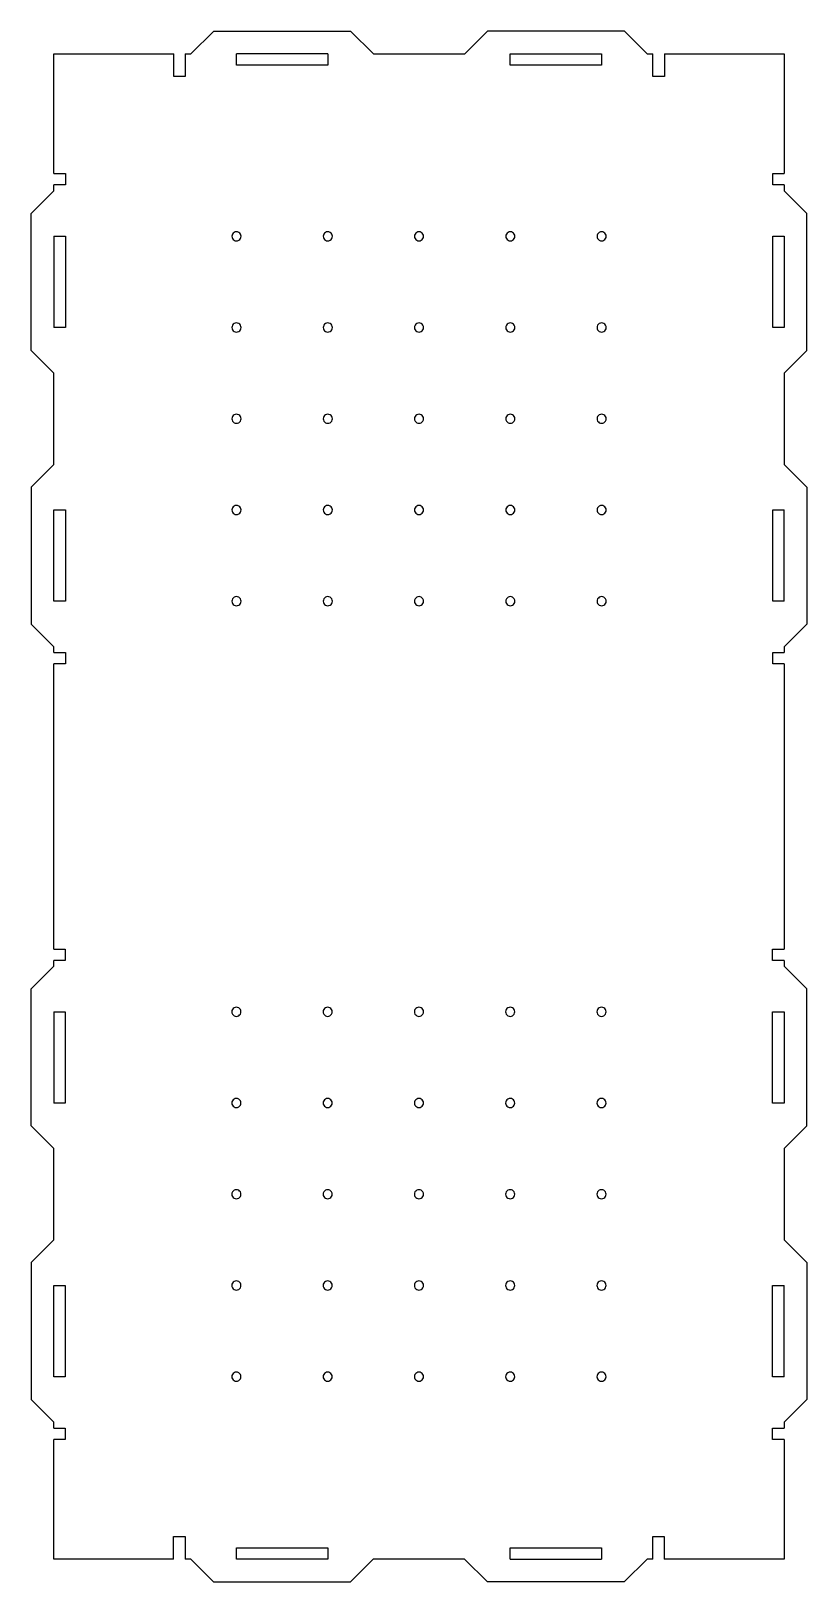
# Model space of a CAD drawing. Extents: x 5 to 694, y 5 to 686.
# Drawn here: x 5 to 345, y 6 to 686 of the extents above; entities that cross this region are included whole.
import ezdxf

# ---------------------------------------------------------------- set-up
doc = ezdxf.new("R2010")
doc.units = 0
doc.layers.add('Calque_1', color=7, linetype='CONTINUOUS')

msp = doc.modelspace()

# ---------------------------------------------------------------- linework, layer by layer
at = {"layer": 'Calque_1', "color": 7}
for p, q in [((75.180903, 675.562643), (85.180902, 685.562651)), ((85.180902, 685.562651), (145.180905, 685.562651)), ((145.180905, 685.562651), (155.180905, 675.562643)), ((195.180904, 675.562643), (205.180904, 685.562651)), ((265.180905, 685.562651), (205.180904, 685.562651)), ((265.180905, 685.562651), (275.180905, 675.562643)), ((15.180903, 675.562643), (67.680903, 675.562643)), ((15.180903, 623.062649), (15.180903, 675.562643)), ((67.680903, 665.562663), (67.680903, 675.562643)), ((72.680905, 675.562643), (75.180903, 675.562643)), ((72.680905, 675.562643), (72.680905, 665.562663)), ((135.180905, 675.562643), (95.180902, 675.562643)), ((95.180902, 670.562653), (95.180902, 675.562643)), ((135.180905, 675.562643), (135.180905, 670.562653)), ((155.180905, 675.562643), (195.180904, 675.562643)), ((215.180903, 670.562653), (215.180903, 675.562643)), ((215.180903, 675.562643), (255.180905, 675.562643)), ((255.180905, 675.562643), (255.180905, 670.562653)), ((275.180905, 675.562643), (277.680914, 675.562643)), ((277.680914, 665.562663), (277.680914, 675.562643)), ((282.680904, 675.562643), (335.180898, 675.562643)), ((282.680904, 675.562643), (282.680904, 665.562663)), ((335.180898, 675.562643), (335.180898, 623.062649)), ((135.180905, 670.562653), (95.180902, 670.562653)), ((255.180905, 670.562653), (215.180903, 670.562653)), ((72.680905, 665.562663), (67.680903, 665.562663)), ((282.680904, 665.562663), (277.680914, 665.562663)), ((15.180903, 623.062649), (20.180904, 623.062649)), ((20.180904, 623.062649), (20.180904, 618.062659)), ((330.180908, 623.062649), (335.180898, 623.062649)), ((330.180908, 618.062659), (330.180908, 623.062649)), ((5.180903, 605.562642), (15.180903, 615.56265)), ((15.180903, 615.56265), (15.180903, 618.062659)), ((20.180904, 618.062659), (15.180903, 618.062659)), ((335.180898, 618.062659), (330.180908, 618.062659)), ((335.180898, 618.062659), (335.180898, 615.56265)), ((335.180898, 615.56265), (345.180906, 605.562642)), ((5.180903, 545.562649), (5.180903, 605.562642)), ((345.180906, 545.562649), (345.180906, 605.562642)), ((15.180903, 595.562662), (20.180904, 595.562662)), ((15.180903, 595.562662), (15.180903, 555.562657)), ((20.180904, 595.562662), (20.180904, 555.562657)), ((97.180904, 595.562662), (97.180904, 595.562662)), ((137.180904, 595.562662), (137.180904, 595.562662)), ((177.180903, 595.562662), (177.180903, 595.562662)), ((217.180905, 595.562662), (217.180905, 595.562662)), ((257.180904, 595.562662), (257.180904, 595.562662)), ((330.180908, 555.562657), (330.180908, 595.562662)), ((330.180908, 595.562662), (335.180898, 595.562662)), ((335.180898, 595.562662), (335.180898, 555.562657)), ((20.180904, 555.562657), (15.180903, 555.562657)), ((97.180904, 555.562657), (97.180904, 555.562657)), ((137.180904, 555.562657), (137.180904, 555.562657)), ((177.180903, 555.562657), (177.180903, 555.562657)), ((217.180905, 555.562657), (217.180905, 555.562657)), ((257.180904, 555.562657), (257.180904, 555.562657)), ((335.180898, 555.562657), (330.180908, 555.562657)), ((15.180903, 535.562641), (5.180903, 545.562649)), ((345.180906, 545.562649), (335.180898, 535.562641)), ((15.180903, 495.562636), (15.180903, 535.562641)), ((335.180898, 535.562641), (335.180898, 495.562636)), ((97.180904, 515.562652), (97.180904, 515.562652)), ((137.180904, 515.562652), (137.180904, 515.562652)), ((177.180903, 515.562652), (177.180903, 515.562652)), ((217.180905, 515.562652), (217.180905, 515.562652)), ((257.180904, 515.562652), (257.180904, 515.562652)), ((5.180903, 485.562656), (15.180903, 495.562636)), ((335.180898, 495.562636), (345.180906, 485.562656)), ((5.180903, 485.562656), (5.180903, 425.562663)), ((345.180906, 485.562656), (345.180906, 425.562663)), ((15.180903, 475.562648), (20.180904, 475.562648)), ((15.180903, 435.562643), (15.180903, 475.562648)), ((20.180904, 475.562648), (20.180904, 435.562643)), ((97.180904, 475.562648), (97.180904, 475.562648)), ((137.180904, 475.562648), (137.180904, 475.562648)), ((177.180903, 475.562648), (177.180903, 475.562648)), ((217.180905, 475.562648), (217.180905, 475.562648)), ((257.180904, 475.562648), (257.180904, 475.562648)), ((330.180908, 475.562648), (335.180898, 475.562648)), ((330.180908, 435.562643), (330.180908, 475.562648)), ((335.180898, 435.562643), (335.180898, 475.562648)), ((20.180904, 435.562643), (15.180903, 435.562643)), ((97.180904, 435.562643), (97.180904, 435.562643)), ((137.180904, 435.562643), (137.180904, 435.562643)), ((177.180903, 435.562643), (177.180903, 435.562643)), ((217.180905, 435.562643), (217.180905, 435.562643)), ((257.180904, 435.562643), (257.180904, 435.562643)), ((335.180898, 435.562643), (330.180908, 435.562643)), ((15.180903, 415.562655), (5.180903, 425.562663)), ((345.180906, 425.562663), (335.180898, 415.562655)), ((15.180903, 413.062646), (15.180903, 415.562655)), ((335.180898, 415.562655), (335.180898, 413.062646)), ((15.180903, 413.062646), (20.180904, 413.062646)), ((15.180903, 355.562662), (15.180903, 408.062656)), ((20.180904, 408.062656), (15.180903, 408.062656)), ((20.180904, 413.062646), (20.180904, 408.062656)), ((330.180908, 408.062656), (330.180908, 413.062646)), ((330.180908, 413.062646), (335.180898, 413.062646)), ((335.180898, 408.062656), (330.180908, 408.062656)), ((335.180898, 408.062656), (335.180898, 355.562662)), ((15.141095, 335.565581), (15.180903, 355.562662)), ((335.180898, 355.562662), (335.141116, 335.565581)), ((15.141095, 283.065587), (15.141095, 335.565581)), ((335.141116, 335.565581), (335.141116, 283.065587)), ((15.141095, 283.065587), (20.141113, 283.065587)), ((20.141113, 283.065587), (20.141113, 278.065597)), ((330.141126, 283.065587), (335.141116, 283.065587)), ((330.141126, 278.065597), (330.141126, 283.065587)), ((5.141115, 265.56558), (15.141095, 275.565588)), ((15.141095, 275.565588), (15.141095, 278.065597)), ((20.141113, 278.065597), (15.141095, 278.065597)), ((335.141116, 278.065597), (330.141126, 278.065597)), ((335.141116, 278.065597), (335.141116, 275.565588)), ((335.141116, 275.565588), (345.141124, 265.56558)), ((5.141115, 205.565587), (5.141115, 265.56558)), ((345.141124, 205.565587), (345.141124, 265.56558)), ((15.141095, 255.5656), (20.141113, 255.5656)), ((15.141095, 255.5656), (15.141095, 215.565595)), ((20.141113, 255.5656), (20.141113, 215.565595)), ((97.141129, 255.5656), (97.141129, 255.5656)), ((137.141145, 255.5656), (137.141145, 255.5656)), ((177.141121, 255.5656), (177.141121, 255.5656)), ((217.141126, 255.5656), (217.141126, 255.5656)), ((257.141131, 255.5656), (257.141131, 255.5656)), ((330.141126, 215.565595), (330.141126, 255.5656)), ((330.141126, 255.5656), (335.141116, 255.5656)), ((335.141116, 255.5656), (335.141116, 215.565595)), ((20.141113, 215.565595), (15.141095, 215.565595)), ((97.141129, 215.565595), (97.141129, 215.565595)), ((137.141145, 215.565595), (137.141145, 215.565595)), ((177.141121, 215.565595), (177.141121, 215.565595)), ((217.141126, 215.565595), (217.141126, 215.565595)), ((257.141131, 215.565595), (257.141131, 215.565595)), ((335.141116, 215.565595), (330.141126, 215.565595)), ((15.141095, 195.565578), (5.141115, 205.565587)), ((345.141124, 205.565587), (335.141116, 195.565578)), ((15.141095, 155.565574), (15.141095, 195.565578)), ((335.141116, 195.565578), (335.141116, 155.565574)), ((97.141129, 175.56559), (97.141129, 175.56559)), ((137.141145, 175.56559), (137.141145, 175.56559)), ((177.141121, 175.56559), (177.141121, 175.56559)), ((217.141126, 175.56559), (217.141126, 175.56559)), ((257.141131, 175.56559), (257.141131, 175.56559)), ((5.141115, 145.565594), (15.141095, 155.565574)), ((335.141116, 155.565574), (345.141124, 145.565594)), ((5.141115, 145.565594), (5.141115, 85.565601)), ((345.141124, 145.565594), (345.141124, 85.565601)), ((15.141095, 135.565586), (20.141113, 135.565586)), ((15.141095, 95.565581), (15.141095, 135.565586)), ((20.141113, 135.565586), (20.141113, 95.565581)), ((97.141129, 135.565586), (97.141129, 135.565586)), ((137.141145, 135.565586), (137.141145, 135.565586)), ((177.141121, 135.565586), (177.141121, 135.565586)), ((217.141126, 135.565586), (217.141126, 135.565586)), ((257.141131, 135.565586), (257.141131, 135.565586)), ((330.141126, 135.565586), (335.141116, 135.565586)), ((330.141126, 95.565581), (330.141126, 135.565586)), ((335.141116, 95.565581), (335.141116, 135.565586)), ((20.141113, 95.565581), (15.141095, 95.565581)), ((97.141129, 95.565581), (97.141129, 95.565581)), ((137.141145, 95.565581), (137.141145, 95.565581)), ((177.141121, 95.565581), (177.141121, 95.565581)), ((217.141126, 95.565581), (217.141126, 95.565581)), ((257.141131, 95.565581), (257.141131, 95.565581)), ((335.141116, 95.565581), (330.141126, 95.565581)), ((15.141095, 75.565593), (5.141115, 85.565601)), ((345.141124, 85.565601), (335.141116, 75.565593)), ((15.141095, 73.065584), (15.141095, 75.565593)), ((335.141116, 75.565593), (335.141116, 73.065584)), ((15.141095, 73.065584), (20.141113, 73.065584)), ((15.141095, 15.5656), (15.141095, 68.065594)), ((20.141113, 68.065594), (15.141095, 68.065594)), ((20.141113, 73.065584), (20.141113, 68.065594)), ((330.141126, 68.065594), (330.141126, 73.065584)), ((330.141126, 73.065584), (335.141116, 73.065584)), ((335.141116, 68.065594), (330.141126, 68.065594)), ((335.141116, 68.065594), (335.141116, 15.5656)), ((67.641117, 15.5656), (67.641117, 25.56558)), ((67.641117, 25.56558), (72.641107, 25.56558)), ((72.641107, 25.56558), (72.641107, 15.5656)), ((95.141133, 20.56559), (135.141121, 20.56559)), ((95.141133, 15.5656), (95.141133, 20.56559)), ((135.141121, 20.56559), (135.141121, 15.5656)), ((215.14113, 20.56559), (255.141135, 20.56559)), ((215.14113, 15.5656), (215.14113, 20.56559)), ((255.141135, 20.56559), (255.141135, 15.5656)), ((277.641132, 15.5656), (277.641132, 25.56558)), ((277.641132, 25.56558), (282.641122, 25.56558)), ((282.641122, 25.56558), (282.641122, 15.5656)), ((67.641117, 15.5656), (15.141095, 15.5656)), ((75.141116, 15.5656), (72.641107, 15.5656)), ((85.141125, 5.565592), (75.141116, 15.5656)), ((135.141121, 15.5656), (95.141133, 15.5656)), ((155.141137, 15.5656), (145.141129, 5.565592)), ((195.141142, 15.5656), (155.141137, 15.5656)), ((205.141122, 5.565592), (195.141142, 15.5656)), ((215.14113, 15.5656), (255.141135, 15.5656)), ((275.141123, 15.5656), (265.141143, 5.565592)), ((277.641132, 15.5656), (275.141123, 15.5656)), ((335.141116, 15.5656), (282.641122, 15.5656)), ((85.141125, 5.565592), (145.141129, 5.565592)), ((265.141143, 5.565592), (205.141122, 5.565592))]:
    msp.add_line(p, q, dxfattribs=at)
for points in [[(94.180903, 597.294713), (93.562101, 596.937447), (93.180903, 596.277193), (93.180903, 595.562662)], [(93.180903, 595.562662), (93.180903, 594.848131), (93.562101, 594.187876), (94.180903, 593.830611)], [(96.180904, 597.294713), (95.562101, 597.651978), (94.799706, 597.651978), (94.180903, 597.294713)], [(94.180903, 593.830611), (94.799706, 593.473345), (95.562101, 593.473345), (96.180904, 593.830611)], [(97.180904, 595.562662), (97.180904, 596.277193), (96.799706, 596.937447), (96.180904, 597.294713)], [(96.180904, 593.830611), (96.799706, 594.187876), (97.180904, 594.848131), (97.180904, 595.562662)], [(134.180904, 597.294713), (133.562102, 596.937447), (133.180904, 596.277193), (133.180904, 595.562662)], [(133.180904, 595.562662), (133.180904, 594.848131), (133.562102, 594.187876), (134.180904, 593.830611)], [(136.180904, 597.294713), (135.562102, 597.651978), (134.799706, 597.651978), (134.180904, 597.294713)], [(134.180904, 593.830611), (134.799706, 593.473345), (135.562102, 593.473345), (136.180904, 593.830611)], [(137.180904, 595.562662), (137.180904, 596.277193), (136.799706, 596.937447), (136.180904, 597.294713)], [(136.180904, 593.830611), (136.799706, 594.187876), (137.180904, 594.848131), (137.180904, 595.562662)], [(174.180291, 597.296483), (173.561177, 596.938745), (173.180146, 596.277699), (173.180906, 595.562662)], [(173.180906, 595.562662), (173.180146, 594.847625), (173.561177, 594.186578), (174.180291, 593.82884)], [(176.181518, 597.296483), (175.562404, 597.654221), (174.799405, 597.654221), (174.180291, 597.296483)], [(174.180291, 593.82884), (174.799405, 593.471102), (175.562404, 593.471102), (176.181518, 593.82884)], [(177.180903, 595.562662), (177.181663, 596.277699), (176.800632, 596.938745), (176.181518, 597.296483)], [(176.181518, 593.82884), (176.800632, 594.186578), (177.181663, 594.847625), (177.180903, 595.562662)], [(214.180905, 597.294713), (213.562102, 596.937447), (213.180905, 596.277193), (213.180905, 595.562662)], [(213.180905, 595.562662), (213.180905, 594.848131), (213.562102, 594.187876), (214.180905, 593.830611)], [(216.180905, 597.294713), (215.562103, 597.651978), (214.799707, 597.651978), (214.180905, 597.294713)], [(214.180905, 593.830611), (214.799707, 593.473345), (215.562103, 593.473345), (216.180905, 593.830611)], [(217.180905, 595.562662), (217.180905, 596.277193), (216.799707, 596.937447), (216.180905, 597.294713)], [(216.180905, 593.830611), (216.799707, 594.187876), (217.180905, 594.848131), (217.180905, 595.562662)], [(254.180904, 597.294713), (253.562102, 596.937447), (253.180904, 596.277193), (253.180904, 595.562662)], [(253.180904, 595.562662), (253.180904, 594.848131), (253.562102, 594.187876), (254.180904, 593.830611)], [(256.180904, 597.294713), (255.562102, 597.651978), (254.799706, 597.651978), (254.180904, 597.294713)], [(254.180904, 593.830611), (254.799706, 593.473345), (255.562102, 593.473345), (256.180904, 593.830611)], [(257.180904, 595.562662), (257.180904, 596.277193), (256.799706, 596.937447), (256.180904, 597.294713)], [(256.180904, 593.830611), (256.799706, 594.187876), (257.180904, 594.848131), (257.180904, 595.562662)], [(96.180904, 557.294708), (95.562101, 557.651974), (94.799706, 557.651974), (94.180903, 557.294708)], [(136.180904, 557.294708), (135.562102, 557.651974), (134.799706, 557.651974), (134.180904, 557.294708)], [(176.181518, 557.296479), (175.562404, 557.654217), (174.799405, 557.654217), (174.180291, 557.296479)], [(216.180905, 557.294708), (215.562103, 557.651974), (214.799707, 557.651974), (214.180905, 557.294708)], [(256.180904, 557.294708), (255.562102, 557.651974), (254.799706, 557.651974), (254.180904, 557.294708)], [(94.180903, 557.294708), (93.562101, 556.937442), (93.180903, 556.277188), (93.180903, 555.562657)], [(93.180903, 555.562657), (93.180903, 554.848126), (93.562101, 554.187872), (94.180903, 553.830606)], [(94.180903, 553.830606), (94.799706, 553.47334), (95.562101, 553.47334), (96.180904, 553.830606)], [(97.180904, 555.562657), (97.180904, 556.277188), (96.799706, 556.937442), (96.180904, 557.294708)], [(96.180904, 553.830606), (96.799706, 554.187872), (97.180904, 554.848126), (97.180904, 555.562657)], [(134.180904, 557.294708), (133.562102, 556.937442), (133.180904, 556.277188), (133.180904, 555.562657)], [(133.180904, 555.562657), (133.180904, 554.848126), (133.562102, 554.187872), (134.180904, 553.830606)], [(134.180904, 553.830606), (134.799706, 553.47334), (135.562102, 553.47334), (136.180904, 553.830606)], [(137.180904, 555.562657), (137.180904, 556.277188), (136.799706, 556.937442), (136.180904, 557.294708)], [(136.180904, 553.830606), (136.799706, 554.187872), (137.180904, 554.848126), (137.180904, 555.562657)], [(174.180291, 557.296479), (173.561177, 556.938741), (173.180146, 556.277694), (173.180906, 555.562657)], [(173.180906, 555.562657), (173.180146, 554.84762), (173.561177, 554.186574), (174.180291, 553.828836)], [(174.180291, 553.828836), (174.799405, 553.471098), (175.562404, 553.471098), (176.181518, 553.828836)], [(177.180903, 555.562657), (177.181663, 556.277694), (176.800632, 556.938741), (176.181518, 557.296479)], [(176.181518, 553.828836), (176.800632, 554.186574), (177.181663, 554.84762), (177.180903, 555.562657)], [(214.180905, 557.294708), (213.562102, 556.937442), (213.180905, 556.277188), (213.180905, 555.562657)], [(213.180905, 555.562657), (213.180905, 554.848126), (213.562102, 554.187872), (214.180905, 553.830606)], [(214.180905, 553.830606), (214.799707, 553.47334), (215.562103, 553.47334), (216.180905, 553.830606)], [(217.180905, 555.562657), (217.180905, 556.277188), (216.799707, 556.937442), (216.180905, 557.294708)], [(216.180905, 553.830606), (216.799707, 554.187872), (217.180905, 554.848126), (217.180905, 555.562657)], [(254.180904, 557.294708), (253.562102, 556.937442), (253.180904, 556.277188), (253.180904, 555.562657)], [(253.180904, 555.562657), (253.180904, 554.848126), (253.562102, 554.187872), (254.180904, 553.830606)], [(254.180904, 553.830606), (254.799706, 553.47334), (255.562102, 553.47334), (256.180904, 553.830606)], [(257.180904, 555.562657), (257.180904, 556.277188), (256.799706, 556.937442), (256.180904, 557.294708)], [(256.180904, 553.830606), (256.799706, 554.187872), (257.180904, 554.848126), (257.180904, 555.562657)], [(94.180903, 517.294703), (93.562101, 516.937438), (93.180903, 516.277184), (93.180903, 515.562652)], [(96.180904, 517.294703), (95.562101, 517.651969), (94.799706, 517.651969), (94.180903, 517.294703)], [(97.180904, 515.562652), (97.180904, 516.277184), (96.799706, 516.937438), (96.180904, 517.294703)], [(134.180904, 517.294703), (133.562102, 516.937438), (133.180904, 516.277184), (133.180904, 515.562652)], [(136.180904, 517.294703), (135.562102, 517.651969), (134.799706, 517.651969), (134.180904, 517.294703)], [(137.180904, 515.562652), (137.180904, 516.277184), (136.799706, 516.937438), (136.180904, 517.294703)], [(174.180291, 517.296474), (173.561177, 516.938736), (173.180146, 516.277689), (173.180906, 515.562652)], [(176.181518, 517.296474), (175.562404, 517.654212), (174.799405, 517.654212), (174.180291, 517.296474)], [(177.180903, 515.562652), (177.181663, 516.277689), (176.800632, 516.938736), (176.181518, 517.296474)], [(214.180905, 517.294703), (213.562102, 516.937438), (213.180905, 516.277184), (213.180905, 515.562652)], [(216.180905, 517.294703), (215.562103, 517.651969), (214.799707, 517.651969), (214.180905, 517.294703)], [(217.180905, 515.562652), (217.180905, 516.277184), (216.799707, 516.937438), (216.180905, 517.294703)], [(254.180904, 517.294703), (253.562102, 516.937438), (253.180904, 516.277184), (253.180904, 515.562652)], [(256.180904, 517.294703), (255.562102, 517.651969), (254.799706, 517.651969), (254.180904, 517.294703)], [(257.180904, 515.562652), (257.180904, 516.277184), (256.799706, 516.937438), (256.180904, 517.294703)], [(93.180903, 515.562652), (93.180903, 514.848121), (93.562101, 514.187867), (94.180903, 513.830601)], [(94.180903, 513.830601), (94.799706, 513.473336), (95.562101, 513.473336), (96.180904, 513.830601)], [(96.180904, 513.830601), (96.799706, 514.187867), (97.180904, 514.848121), (97.180904, 515.562652)], [(133.180904, 515.562652), (133.180904, 514.848121), (133.562102, 514.187867), (134.180904, 513.830601)], [(134.180904, 513.830601), (134.799706, 513.473336), (135.562102, 513.473336), (136.180904, 513.830601)], [(136.180904, 513.830601), (136.799706, 514.187867), (137.180904, 514.848121), (137.180904, 515.562652)], [(173.180906, 515.562652), (173.180146, 514.847616), (173.561177, 514.186569), (174.180291, 513.828831)], [(174.180291, 513.828831), (174.799405, 513.471093), (175.562404, 513.471093), (176.181518, 513.828831)], [(176.181518, 513.828831), (176.800632, 514.186569), (177.181663, 514.847616), (177.180903, 515.562652)], [(213.180905, 515.562652), (213.180905, 514.848121), (213.562102, 514.187867), (214.180905, 513.830601)], [(214.180905, 513.830601), (214.799707, 513.473336), (215.562103, 513.473336), (216.180905, 513.830601)], [(216.180905, 513.830601), (216.799707, 514.187867), (217.180905, 514.848121), (217.180905, 515.562652)], [(253.180904, 515.562652), (253.180904, 514.848121), (253.562102, 514.187867), (254.180904, 513.830601)], [(254.180904, 513.830601), (254.799706, 513.473336), (255.562102, 513.473336), (256.180904, 513.830601)], [(256.180904, 513.830601), (256.799706, 514.187867), (257.180904, 514.848121), (257.180904, 515.562652)], [(94.180903, 477.294699), (93.562101, 476.937433), (93.180903, 476.277179), (93.180903, 475.562648)], [(96.180904, 477.294699), (95.562101, 477.651964), (94.799706, 477.651964), (94.180903, 477.294699)], [(97.180904, 475.562648), (97.180904, 476.277179), (96.799706, 476.937433), (96.180904, 477.294699)], [(134.180904, 477.294699), (133.562102, 476.937433), (133.180904, 476.277179), (133.180904, 475.562648)], [(136.180904, 477.294699), (135.562102, 477.651964), (134.799706, 477.651964), (134.180904, 477.294699)], [(137.180904, 475.562648), (137.180904, 476.277179), (136.799706, 476.937433), (136.180904, 477.294699)], [(174.180291, 477.296469), (173.561177, 476.938731), (173.180146, 476.277685), (173.180906, 475.562648)], [(176.181518, 477.296469), (175.562404, 477.654207), (174.799405, 477.654207), (174.180291, 477.296469)], [(177.180903, 475.562648), (177.181663, 476.277685), (176.800632, 476.938731), (176.181518, 477.296469)], [(214.180905, 477.294699), (213.562102, 476.937433), (213.180905, 476.277179), (213.180905, 475.562648)], [(216.180905, 477.294699), (215.562103, 477.651964), (214.799707, 477.651964), (214.180905, 477.294699)], [(217.180905, 475.562648), (217.180905, 476.277179), (216.799707, 476.937433), (216.180905, 477.294699)], [(254.180904, 477.294699), (253.562102, 476.937433), (253.180904, 476.277179), (253.180904, 475.562648)], [(256.180904, 477.294699), (255.562102, 477.651964), (254.799706, 477.651964), (254.180904, 477.294699)], [(257.180904, 475.562648), (257.180904, 476.277179), (256.799706, 476.937433), (256.180904, 477.294699)], [(93.180903, 475.562648), (93.180903, 474.848117), (93.562101, 474.187862), (94.180903, 473.830597)], [(94.180903, 473.830597), (94.799706, 473.473331), (95.562101, 473.473331), (96.180904, 473.830597)], [(96.180904, 473.830597), (96.799706, 474.187862), (97.180904, 474.848117), (97.180904, 475.562648)], [(133.180904, 475.562648), (133.180904, 474.848117), (133.562102, 474.187862), (134.180904, 473.830597)], [(134.180904, 473.830597), (134.799706, 473.473331), (135.562102, 473.473331), (136.180904, 473.830597)], [(136.180904, 473.830597), (136.799706, 474.187862), (137.180904, 474.848117), (137.180904, 475.562648)], [(173.180906, 475.562648), (173.180146, 474.847611), (173.561177, 474.186564), (174.180291, 473.828826)], [(174.180291, 473.828826), (174.799405, 473.471088), (175.562404, 473.471088), (176.181518, 473.828826)], [(176.181518, 473.828826), (176.800632, 474.186564), (177.181663, 474.847611), (177.180903, 475.562648)], [(213.180905, 475.562648), (213.180905, 474.848117), (213.562102, 474.187862), (214.180905, 473.830597)], [(214.180905, 473.830597), (214.799707, 473.473331), (215.562103, 473.473331), (216.180905, 473.830597)], [(216.180905, 473.830597), (216.799707, 474.187862), (217.180905, 474.848117), (217.180905, 475.562648)], [(253.180904, 475.562648), (253.180904, 474.848117), (253.562102, 474.187862), (254.180904, 473.830597)], [(254.180904, 473.830597), (254.799706, 473.473331), (255.562102, 473.473331), (256.180904, 473.830597)], [(256.180904, 473.830597), (256.799706, 474.187862), (257.180904, 474.848117), (257.180904, 475.562648)], [(94.180903, 437.294694), (93.562101, 436.937428), (93.180903, 436.277174), (93.180903, 435.562643)], [(93.180903, 435.562643), (93.180903, 434.848112), (93.562101, 434.187858), (94.180903, 433.830592)], [(96.180904, 437.294694), (95.562101, 437.65196), (94.799706, 437.65196), (94.180903, 437.294694)], [(97.180904, 435.562643), (97.180904, 436.277174), (96.799706, 436.937428), (96.180904, 437.294694)], [(96.180904, 433.830592), (96.799706, 434.187858), (97.180904, 434.848112), (97.180904, 435.562643)], [(134.180904, 437.294694), (133.562102, 436.937428), (133.180904, 436.277174), (133.180904, 435.562643)], [(133.180904, 435.562643), (133.180904, 434.848112), (133.562102, 434.187858), (134.180904, 433.830592)], [(136.180904, 437.294694), (135.562102, 437.65196), (134.799706, 437.65196), (134.180904, 437.294694)], [(137.180904, 435.562643), (137.180904, 436.277174), (136.799706, 436.937428), (136.180904, 437.294694)], [(136.180904, 433.830592), (136.799706, 434.187858), (137.180904, 434.848112), (137.180904, 435.562643)], [(174.180291, 437.296465), (173.561177, 436.938727), (173.180146, 436.27768), (173.180906, 435.562643)], [(173.180906, 435.562643), (173.180146, 434.847606), (173.561177, 434.18656), (174.180291, 433.828822)], [(176.181518, 437.296465), (175.562404, 437.654203), (174.799405, 437.654203), (174.180291, 437.296465)], [(177.180903, 435.562643), (177.181663, 436.27768), (176.800632, 436.938727), (176.181518, 437.296465)], [(176.181518, 433.828822), (176.800632, 434.18656), (177.181663, 434.847606), (177.180903, 435.562643)], [(214.180905, 437.294694), (213.562102, 436.937428), (213.180905, 436.277174), (213.180905, 435.562643)], [(213.180905, 435.562643), (213.180905, 434.848112), (213.562102, 434.187858), (214.180905, 433.830592)], [(216.180905, 437.294694), (215.562103, 437.65196), (214.799707, 437.65196), (214.180905, 437.294694)], [(217.180905, 435.562643), (217.180905, 436.277174), (216.799707, 436.937428), (216.180905, 437.294694)], [(216.180905, 433.830592), (216.799707, 434.187858), (217.180905, 434.848112), (217.180905, 435.562643)], [(254.180904, 437.294694), (253.562102, 436.937428), (253.180904, 436.277174), (253.180904, 435.562643)], [(253.180904, 435.562643), (253.180904, 434.848112), (253.562102, 434.187858), (254.180904, 433.830592)], [(256.180904, 437.294694), (255.562102, 437.65196), (254.799706, 437.65196), (254.180904, 437.294694)], [(257.180904, 435.562643), (257.180904, 436.277174), (256.799706, 436.937428), (256.180904, 437.294694)], [(256.180904, 433.830592), (256.799706, 434.187858), (257.180904, 434.848112), (257.180904, 435.562643)], [(94.180903, 433.830592), (94.799706, 433.473326), (95.562101, 433.473326), (96.180904, 433.830592)], [(134.180904, 433.830592), (134.799706, 433.473326), (135.562102, 433.473326), (136.180904, 433.830592)], [(174.180291, 433.828822), (174.799405, 433.471084), (175.562404, 433.471084), (176.181518, 433.828822)], [(214.180905, 433.830592), (214.799707, 433.473326), (215.562103, 433.473326), (216.180905, 433.830592)], [(254.180904, 433.830592), (254.799706, 433.473326), (255.562102, 433.473326), (256.180904, 433.830592)], [(94.141114, 257.297659), (93.522308, 256.940392), (93.141109, 256.280134), (93.141109, 255.5656)], [(93.141109, 255.5656), (93.141109, 254.851065), (93.522308, 254.190807), (94.141114, 253.83354)], [(96.141124, 257.297659), (95.522318, 257.654927), (94.759919, 257.654927), (94.141114, 257.297659)], [(94.141114, 253.83354), (94.759919, 253.476273), (95.522318, 253.476273), (96.141124, 253.83354)], [(97.141129, 255.5656), (97.141129, 256.280134), (96.759929, 256.940392), (96.141124, 257.297659)], [(96.141124, 253.83354), (96.759929, 254.190807), (97.141129, 254.851065), (97.141129, 255.5656)], [(134.14113, 257.297659), (133.522324, 256.940392), (133.141125, 256.280134), (133.141125, 255.5656)], [(133.141125, 255.5656), (133.141125, 254.851065), (133.522324, 254.190807), (134.14113, 253.83354)], [(136.14114, 257.297659), (135.522334, 257.654927), (134.759935, 257.654927), (134.14113, 257.297659)], [(134.14113, 253.83354), (134.759935, 253.476273), (135.522334, 253.476273), (136.14114, 253.83354)], [(137.141145, 255.5656), (137.141145, 256.280134), (136.759945, 256.940392), (136.14114, 257.297659)], [(136.14114, 253.83354), (136.759945, 254.190807), (137.141145, 254.851065), (137.141145, 255.5656)], [(174.139978, 257.300963), (173.520593, 256.942813), (173.139707, 256.281076), (173.141129, 255.5656)], [(173.141129, 255.5656), (173.139707, 254.850123), (173.520593, 254.188386), (174.139978, 253.830236)], [(176.142273, 257.300963), (175.522887, 257.659112), (174.759363, 257.659112), (174.139978, 257.300963)], [(174.139978, 253.830236), (174.759363, 253.472087), (175.522887, 253.472087), (176.142273, 253.830236)], [(177.141121, 255.5656), (177.142543, 256.281076), (176.761658, 256.942813), (176.142273, 257.300963)], [(176.142273, 253.830236), (176.761658, 254.188386), (177.142543, 254.850123), (177.141121, 255.5656)], [(214.139942, 257.301079), (213.520536, 256.942899), (213.139662, 256.281109), (213.141134, 255.5656)], [(213.141134, 255.5656), (213.139662, 254.85009), (213.520536, 254.1883), (214.139942, 253.83012)], [(216.142318, 257.301079), (215.522912, 257.65926), (214.759348, 257.65926), (214.139942, 257.301079)], [(214.139942, 253.83012), (214.759348, 253.471939), (215.522912, 253.471939), (216.142318, 253.83012)], [(217.141126, 255.5656), (217.142598, 256.281109), (216.761723, 256.942899), (216.142318, 257.301079)], [(216.142318, 253.83012), (216.761723, 254.1883), (217.142598, 254.85009), (217.141126, 255.5656)], [(254.139947, 257.301079), (253.520541, 256.942899), (253.139666, 256.281109), (253.141139, 255.5656)], [(253.141139, 255.5656), (253.139666, 254.85009), (253.520541, 254.1883), (254.139947, 253.83012)], [(256.142322, 257.301079), (255.522917, 257.65926), (254.759352, 257.65926), (254.139947, 257.301079)], [(254.139947, 253.83012), (254.759352, 253.471939), (255.522917, 253.471939), (256.142322, 253.83012)], [(257.141131, 255.5656), (257.142603, 256.281109), (256.761728, 256.942899), (256.142322, 257.301079)], [(256.142322, 253.83012), (256.761728, 254.1883), (257.142603, 254.85009), (257.141131, 255.5656)], [(96.141124, 217.297654), (95.522318, 217.654922), (94.759919, 217.654922), (94.141114, 217.297654)], [(136.14114, 217.297654), (135.522334, 217.654922), (134.759935, 217.654922), (134.14113, 217.297654)], [(176.142273, 217.300958), (175.522887, 217.659108), (174.759363, 217.659108), (174.139978, 217.300958)], [(216.142318, 217.301075), (215.522912, 217.659255), (214.759348, 217.659255), (214.139942, 217.301075)], [(256.142322, 217.301075), (255.522917, 217.659255), (254.759352, 217.659255), (254.139947, 217.301075)], [(94.141114, 217.297654), (93.522308, 216.940387), (93.141109, 216.28013), (93.141109, 215.565595)], [(93.141109, 215.565595), (93.141109, 214.85106), (93.522308, 214.190803), (94.141114, 213.833535)], [(94.141114, 213.833535), (94.759919, 213.476268), (95.522318, 213.476268), (96.141124, 213.833535)], [(97.141129, 215.565595), (97.141129, 216.28013), (96.759929, 216.940387), (96.141124, 217.297654)], [(96.141124, 213.833535), (96.759929, 214.190803), (97.141129, 214.85106), (97.141129, 215.565595)], [(134.14113, 217.297654), (133.522324, 216.940387), (133.141125, 216.28013), (133.141125, 215.565595)], [(133.141125, 215.565595), (133.141125, 214.85106), (133.522324, 214.190803), (134.14113, 213.833535)], [(134.14113, 213.833535), (134.759935, 213.476268), (135.522334, 213.476268), (136.14114, 213.833535)], [(137.141145, 215.565595), (137.141145, 216.28013), (136.759945, 216.940387), (136.14114, 217.297654)], [(136.14114, 213.833535), (136.759945, 214.190803), (137.141145, 214.85106), (137.141145, 215.565595)], [(174.139978, 217.300958), (173.520593, 216.942809), (173.139707, 216.281072), (173.141129, 215.565595)], [(173.141129, 215.565595), (173.139707, 214.850118), (173.520593, 214.188381), (174.139978, 213.830232)], [(174.139978, 213.830232), (174.759363, 213.472082), (175.522887, 213.472082), (176.142273, 213.830232)], [(177.141121, 215.565595), (177.142543, 216.281072), (176.761658, 216.942809), (176.142273, 217.300958)], [(176.142273, 213.830232), (176.761658, 214.188381), (177.142543, 214.850118), (177.141121, 215.565595)], [(214.139942, 217.301075), (213.520536, 216.942894), (213.139662, 216.281105), (213.141134, 215.565595)], [(213.141134, 215.565595), (213.139662, 214.850085), (213.520536, 214.188296), (214.139942, 213.830115)], [(214.139942, 213.830115), (214.759348, 213.471934), (215.522912, 213.471934), (216.142318, 213.830115)], [(217.141126, 215.565595), (217.142598, 216.281105), (216.761723, 216.942894), (216.142318, 217.301075)], [(216.142318, 213.830115), (216.761723, 214.188296), (217.142598, 214.850085), (217.141126, 215.565595)], [(254.139947, 217.301075), (253.520541, 216.942894), (253.139666, 216.281105), (253.141139, 215.565595)], [(253.141139, 215.565595), (253.139666, 214.850085), (253.520541, 214.188296), (254.139947, 213.830115)], [(254.139947, 213.830115), (254.759352, 213.471934), (255.522917, 213.471934), (256.142322, 213.830115)], [(257.141131, 215.565595), (257.142603, 216.281105), (256.761728, 216.942894), (256.142322, 217.301075)], [(256.142322, 213.830115), (256.761728, 214.188296), (257.142603, 214.850085), (257.141131, 215.565595)], [(94.141114, 177.29765), (93.522308, 176.940382), (93.141109, 176.280125), (93.141109, 175.56559)], [(96.141124, 177.29765), (95.522318, 177.654917), (94.759919, 177.654917), (94.141114, 177.29765)], [(97.141129, 175.56559), (97.141129, 176.280125), (96.759929, 176.940382), (96.141124, 177.29765)], [(134.14113, 177.29765), (133.522324, 176.940382), (133.141125, 176.280125), (133.141125, 175.56559)], [(136.14114, 177.29765), (135.522334, 177.654917), (134.759935, 177.654917), (134.14113, 177.29765)], [(137.141145, 175.56559), (137.141145, 176.280125), (136.759945, 176.940382), (136.14114, 177.29765)], [(174.139978, 177.300954), (173.520593, 176.942804), (173.139707, 176.281067), (173.141129, 175.56559)], [(176.142273, 177.300954), (175.522887, 177.659103), (174.759363, 177.659103), (174.139978, 177.300954)], [(177.141121, 175.56559), (177.142543, 176.281067), (176.761658, 176.942804), (176.142273, 177.300954)], [(214.139942, 177.30107), (213.520536, 176.942889), (213.139662, 176.2811), (213.141134, 175.56559)], [(216.142318, 177.30107), (215.522912, 177.659251), (214.759348, 177.659251), (214.139942, 177.30107)], [(217.141126, 175.56559), (217.142598, 176.2811), (216.761723, 176.942889), (216.142318, 177.30107)], [(254.139947, 177.30107), (253.520541, 176.942889), (253.139666, 176.2811), (253.141139, 175.56559)], [(256.142322, 177.30107), (255.522917, 177.659251), (254.759352, 177.659251), (254.139947, 177.30107)], [(257.141131, 175.56559), (257.142603, 176.2811), (256.761728, 176.942889), (256.142322, 177.30107)], [(93.141109, 175.56559), (93.141109, 174.851055), (93.522308, 174.190798), (94.141114, 173.833531)], [(94.141114, 173.833531), (94.759919, 173.476263), (95.522318, 173.476263), (96.141124, 173.833531)], [(96.141124, 173.833531), (96.759929, 174.190798), (97.141129, 174.851055), (97.141129, 175.56559)], [(133.141125, 175.56559), (133.141125, 174.851055), (133.522324, 174.190798), (134.14113, 173.833531)], [(134.14113, 173.833531), (134.759935, 173.476263), (135.522334, 173.476263), (136.14114, 173.833531)], [(136.14114, 173.833531), (136.759945, 174.190798), (137.141145, 174.851055), (137.141145, 175.56559)], [(173.141129, 175.56559), (173.139707, 174.850114), (173.520593, 174.188376), (174.139978, 173.830227)], [(174.139978, 173.830227), (174.759363, 173.472077), (175.522887, 173.472077), (176.142273, 173.830227)], [(176.142273, 173.830227), (176.761658, 174.188376), (177.142543, 174.850114), (177.141121, 175.56559)], [(213.141134, 175.56559), (213.139662, 174.85008), (213.520536, 174.188291), (214.139942, 173.83011)], [(214.139942, 173.83011), (214.759348, 173.47193), (215.522912, 173.47193), (216.142318, 173.83011)], [(216.142318, 173.83011), (216.761723, 174.188291), (217.142598, 174.85008), (217.141126, 175.56559)], [(253.141139, 175.56559), (253.139666, 174.85008), (253.520541, 174.188291), (254.139947, 173.83011)], [(254.139947, 173.83011), (254.759352, 173.47193), (255.522917, 173.47193), (256.142322, 173.83011)], [(256.142322, 173.83011), (256.761728, 174.188291), (257.142603, 174.85008), (257.141131, 175.56559)], [(94.141114, 137.297645), (93.522308, 136.940378), (93.141109, 136.28012), (93.141109, 135.565586)], [(96.141124, 137.297645), (95.522318, 137.654913), (94.759919, 137.654913), (94.141114, 137.297645)], [(97.141129, 135.565586), (97.141129, 136.28012), (96.759929, 136.940378), (96.141124, 137.297645)], [(134.14113, 137.297645), (133.522324, 136.940378), (133.141125, 136.28012), (133.141125, 135.565586)], [(136.14114, 137.297645), (135.522334, 137.654913), (134.759935, 137.654913), (134.14113, 137.297645)], [(137.141145, 135.565586), (137.141145, 136.28012), (136.759945, 136.940378), (136.14114, 137.297645)], [(174.139978, 137.300949), (173.520593, 136.942799), (173.139707, 136.281062), (173.141129, 135.565586)], [(176.142273, 137.300949), (175.522887, 137.659098), (174.759363, 137.659098), (174.139978, 137.300949)], [(177.141121, 135.565586), (177.142543, 136.281062), (176.761658, 136.942799), (176.142273, 137.300949)], [(214.139942, 137.301065), (213.520536, 136.942885), (213.139662, 136.281095), (213.141134, 135.565586)], [(216.142318, 137.301065), (215.522912, 137.659246), (214.759348, 137.659246), (214.139942, 137.301065)], [(217.141126, 135.565586), (217.142598, 136.281095), (216.761723, 136.942885), (216.142318, 137.301065)], [(254.139947, 137.301065), (253.520541, 136.942885), (253.139666, 136.281095), (253.141139, 135.565586)], [(256.142322, 137.301065), (255.522917, 137.659246), (254.759352, 137.659246), (254.139947, 137.301065)], [(257.141131, 135.565586), (257.142603, 136.281095), (256.761728, 136.942885), (256.142322, 137.301065)], [(93.141109, 135.565586), (93.141109, 134.851051), (93.522308, 134.190793), (94.141114, 133.833526)], [(94.141114, 133.833526), (94.759919, 133.476259), (95.522318, 133.476259), (96.141124, 133.833526)], [(96.141124, 133.833526), (96.759929, 134.190793), (97.141129, 134.851051), (97.141129, 135.565586)], [(133.141125, 135.565586), (133.141125, 134.851051), (133.522324, 134.190793), (134.14113, 133.833526)], [(134.14113, 133.833526), (134.759935, 133.476259), (135.522334, 133.476259), (136.14114, 133.833526)], [(136.14114, 133.833526), (136.759945, 134.190793), (137.141145, 134.851051), (137.141145, 135.565586)], [(173.141129, 135.565586), (173.139707, 134.850109), (173.520593, 134.188372), (174.139978, 133.830222)], [(174.139978, 133.830222), (174.759363, 133.472073), (175.522887, 133.472073), (176.142273, 133.830222)], [(176.142273, 133.830222), (176.761658, 134.188372), (177.142543, 134.850109), (177.141121, 135.565586)], [(213.141134, 135.565586), (213.139662, 134.850076), (213.520536, 134.188286), (214.139942, 133.830106)], [(214.139942, 133.830106), (214.759348, 133.471925), (215.522912, 133.471925), (216.142318, 133.830106)], [(216.142318, 133.830106), (216.761723, 134.188286), (217.142598, 134.850076), (217.141126, 135.565586)], [(253.141139, 135.565586), (253.139666, 134.850076), (253.520541, 134.188286), (254.139947, 133.830106)], [(254.139947, 133.830106), (254.759352, 133.471925), (255.522917, 133.471925), (256.142322, 133.830106)], [(256.142322, 133.830106), (256.761728, 134.188286), (257.142603, 134.850076), (257.141131, 135.565586)], [(94.141114, 97.29764), (93.522308, 96.940373), (93.141109, 96.280116), (93.141109, 95.565581)], [(93.141109, 95.565581), (93.141109, 94.851046), (93.522308, 94.190789), (94.141114, 93.833521)], [(96.141124, 97.29764), (95.522318, 97.654908), (94.759919, 97.654908), (94.141114, 97.29764)], [(97.141129, 95.565581), (97.141129, 96.280116), (96.759929, 96.940373), (96.141124, 97.29764)], [(96.141124, 93.833521), (96.759929, 94.190789), (97.141129, 94.851046), (97.141129, 95.565581)], [(134.14113, 97.29764), (133.522324, 96.940373), (133.141125, 96.280116), (133.141125, 95.565581)], [(133.141125, 95.565581), (133.141125, 94.851046), (133.522324, 94.190789), (134.14113, 93.833521)], [(136.14114, 97.29764), (135.522334, 97.654908), (134.759935, 97.654908), (134.14113, 97.29764)], [(137.141145, 95.565581), (137.141145, 96.280116), (136.759945, 96.940373), (136.14114, 97.29764)], [(136.14114, 93.833521), (136.759945, 94.190789), (137.141145, 94.851046), (137.141145, 95.565581)], [(174.139978, 97.300944), (173.520593, 96.942795), (173.139707, 96.281058), (173.141129, 95.565581)], [(173.141129, 95.565581), (173.139707, 94.850104), (173.520593, 94.188367), (174.139978, 93.830218)], [(176.142273, 97.300944), (175.522887, 97.659094), (174.759363, 97.659094), (174.139978, 97.300944)], [(177.141121, 95.565581), (177.142543, 96.281058), (176.761658, 96.942795), (176.142273, 97.300944)], [(176.142273, 93.830218), (176.761658, 94.188367), (177.142543, 94.850104), (177.141121, 95.565581)], [(214.139942, 97.301061), (213.520536, 96.94288), (213.139662, 96.281091), (213.141134, 95.565581)], [(213.141134, 95.565581), (213.139662, 94.850071), (213.520536, 94.188282), (214.139942, 93.830101)], [(216.142318, 97.301061), (215.522912, 97.659241), (214.759348, 97.659241), (214.139942, 97.301061)], [(217.141126, 95.565581), (217.142598, 96.281091), (216.761723, 96.94288), (216.142318, 97.301061)], [(216.142318, 93.830101), (216.761723, 94.188282), (217.142598, 94.850071), (217.141126, 95.565581)], [(254.139947, 97.301061), (253.520541, 96.94288), (253.139666, 96.281091), (253.141139, 95.565581)], [(253.141139, 95.565581), (253.139666, 94.850071), (253.520541, 94.188282), (254.139947, 93.830101)], [(256.142322, 97.301061), (255.522917, 97.659241), (254.759352, 97.659241), (254.139947, 97.301061)], [(257.141131, 95.565581), (257.142603, 96.281091), (256.761728, 96.94288), (256.142322, 97.301061)], [(256.142322, 93.830101), (256.761728, 94.188282), (257.142603, 94.850071), (257.141131, 95.565581)], [(94.141114, 93.833521), (94.759919, 93.476254), (95.522318, 93.476254), (96.141124, 93.833521)], [(134.14113, 93.833521), (134.759935, 93.476254), (135.522334, 93.476254), (136.14114, 93.833521)], [(174.139978, 93.830218), (174.759363, 93.472068), (175.522887, 93.472068), (176.142273, 93.830218)], [(214.139942, 93.830101), (214.759348, 93.47192), (215.522912, 93.47192), (216.142318, 93.830101)], [(254.139947, 93.830101), (254.759352, 93.47192), (255.522917, 93.47192), (256.142322, 93.830101)]]:
    msp.add_open_spline(points, degree=3, dxfattribs=at)

doc.saveas('drawing.dxf')
